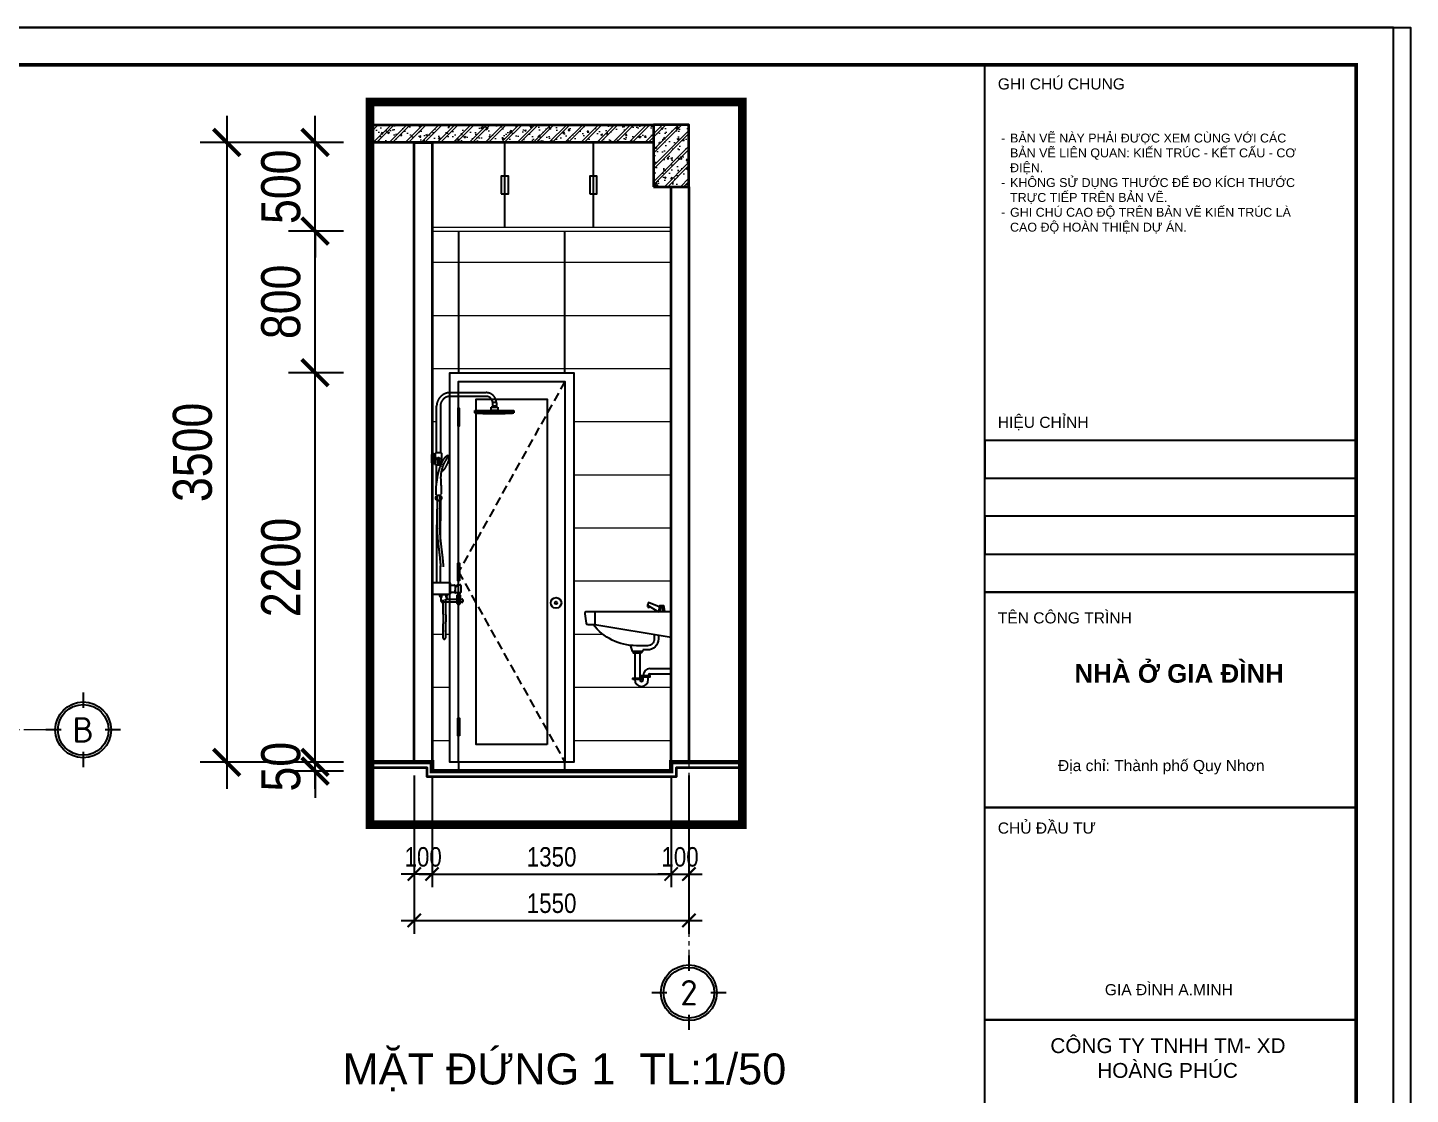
# Model space of a CAD drawing. Header units: inches. Extents: x 236662 to 497023, y -248575 to 81795.
# Drawn here: x 292345 to 300149, y -204792 to -198768 of the extents above; entities that cross this region are included whole.
import ezdxf
from ezdxf.enums import TextEntityAlignment as Align

# ---------------------------------------------------------------- set-up
doc = ezdxf.new("R2010")
doc.units = ezdxf.units.IN
doc.header["$LTSCALE"] = 10
doc.header["$MEASUREMENT"] = 0
for name, pattern in [('ACAD_ISO02W100', [15, 12, -3]), ('CENTER', [2, 1.25, -0.25, 0.25, -0.25]), ('DASHED2', [0.375, 0.25, -0.125]), ('HIDDEN', [0.375, 0.25, -0.125])]:
    doc.linetypes.add(name, pattern=pattern)
for name, color, linetype in [('01. HP_TEXT', 9, 'Continuous'), ('04. HP_CUA', 153, 'Continuous'), ('07. HP_KY HIEU', 43, 'Continuous'), ('08. HP_DIM', 118, 'Continuous'), ('10. HP_VAT DUNG 1', 144, 'Continuous'), ('hach', 7, 'Continuous'), ('TEXT', 2, 'Continuous')]:
    doc.layers.add(name, color=color, linetype=linetype)
for name, color, linetype, lineweight in [('02. HP_BE TONG', 1, 'Continuous', 35), ('03. HP_TUONG', 2, 'Continuous', 35), ('05. HP_TRUC', 251, 'CENTER', 5), ('06. HP_THAY 1', 134, 'Continuous', 15), ('06. HP_THAY 2', 147, 'Continuous', 13), ('09_HP_HATCH', 8, 'Continuous', 5)]:
    doc.layers.add(name, color=color, linetype=linetype, lineweight=lineweight)
doc.layers.add('Tpl_Bound', color=1, linetype='Continuous', plot=False)
doc.styles.add('ISOCP50', font='isocpeur.ttf')
doc.styles.add('TA1', font='arial.ttf')
doc.styles.add('TEXT (none)', font='arial.ttf')
doc.styles.add('text2', font='VHELVCN.TTF')
doc.dimstyles.new('AL-100', dxfattribs={"dimtxt": 220, "dimasz": 150, "dimexe": 150, "dimexo": 150, "dimgap": 80, "dimtad": 1, "dimdec": 0, "dimzin": 9, "dimtxsty": 'text2', "dimblk": 'ARCHTICK', "dimcen": 1, "dimdle": 150, "dimclrd": 256, "dimclre": 256, "dimclrt": 7, "dimadec": 0, "dimazin": 0, "dimtfac": 1, "dimtdec": 0, "dimtix": 1, "dimtmove": 2, "dimatfit": 3, "dimldrblk": 'ARCHTICK', "dimfxl": 1, "dimtolj": 1, "dimtzin": 0, "dimlwd": -1, "dimlwe": -1, "dimarcsym": 0})
doc.dimstyles.new('AL-100 (1-50)', dxfattribs={"dimscale": 0.5, "dimtxt": 220, "dimasz": 150, "dimexe": 150, "dimexo": 150, "dimgap": 80, "dimtad": 1, "dimdec": 0, "dimzin": 9, "dimtxsty": 'text2', "dimblk": 'ARCHTICK', "dimcen": 1, "dimdle": 150, "dimclrd": 256, "dimclre": 256, "dimclrt": 7, "dimadec": 0, "dimazin": 0, "dimtfac": 1, "dimtdec": 0, "dimtix": 1, "dimtmove": 2, "dimatfit": 3, "dimldrblk": 'ARCHTICK', "dimfxl": 1, "dimtolj": 1, "dimtzin": 0, "dimlwd": -1, "dimlwe": -1, "dimarcsym": 0})

# ---------------------------------------------------------------- blocks, each defined once
blk = doc.blocks.new('KHUNG TEN A-3')
at = {"layer": '01. HP_TEXT'}
for points in [[(365, 220.95), (365, 292), (415, 292), (415, 220.95)], [(365, 241.41), (365, 236.3), (415, 236.3), (415, 241.41)], [(365, 231.18), (365, 236.3), (415, 236.3), (415, 231.18)], [(365, 231.18), (365, 226.07), (415, 226.07), (415, 231.18)], [(365, 220.95), (365, 226.07), (415, 226.07), (415, 220.95)], [(365, 191.95), (365, 220.95), (415, 220.95), (415, 191.95)], [(365, 163.34), (365, 191.95), (415, 191.95), (415, 163.34)], [(365, 116.74), (365, 163.34), (415, 163.34), (415, 116.74)]]:
    blk.add_lwpolyline(points, close=True, dxfattribs=at)
at = {"layer": '02. HP_BE TONG', "color": 1, "const_width": 0.5}
blk.add_lwpolyline([(15, 5), (415, 5), (415, 292), (15, 292)], close=True, dxfattribs=at)
at = {"layer": '06. HP_THAY 1'}
blk.add_lwpolyline([(0, 297), (420, 297), (420, 0), (0, 0)], close=True, dxfattribs=at)
at = {"layer": 'Defpoints'}
blk.add_lwpolyline([(0, 0), (420, 0), (420, 297), (0, 297)], close=True, dxfattribs=at)
at = {"layer": '01. HP_TEXT', "color": 7, "style": 'TA1'}
for s, p in [('GHI CHÚ CHUNG', (366.75, 288.67)), ('HIỆU CHỈNH', (366.75, 243.09)), ('TÊN CÔNG TRÌNH', (366.75, 216.75)), ('CHỦ ĐẦU TƯ', (366.75, 188.44))]:
    blk.add_text(s, height=1.5, dxfattribs=at).set_placement(p)
at = {"layer": '01. HP_TEXT', "attachment_point": 1}
for s, width, gutter_width, heights, insert, char_height, style in [('\\pi-1.2,l2.4,t2.4,4.8;-^IBẢN VẼ NÀY PHẢI ĐƯỢC XEM CÙNG VỚI CÁC \\P\\pi0,t4.8;BẢN VẼ LIÊN QUAN: KIẾN TRÚC - KẾT CẤU - CƠ \\PĐIỆN.\\P\\pi-1.2,t2.4,4.8;-^IKHÔNG SỬ DỤNG THƯỚC ĐỂ ĐO KÍCH THƯỚC \\P\\pi0,t4.8;TRỰC TIẾP TRÊN BẢN VẼ.\\P\\pi-1.2,t2.4,4.8;-^IGHI CHÚ CAO ĐỘ TRÊN BẢN VẼ KIẾN TRÚC LÀ \\P\\pi0,t4.8;CAO ĐỘ HOÀN THIỆN DỰ ÁN.', 42.6333, 2.41, [32.36], (366, 282.73), 1.2, 'TEXT (none)'), ('\\pi10.25739;{\\fArial|b1|i0|c0|p34;NHÀ Ở GIA ĐÌNH}', 48.1904, 0.0339, [17.72], (366.81, 211.27), 2.5, 'TA1'), ('\\pxi4.78245;CÔNG TY TNHH TM- XD \\P\\pi5.60885;      HOÀNG PHÚC', 53.4572, 0.0255, [0], (364.26, 160.88), 2, 'TA1')]:
    blk.add_mtext_dynamic_manual_height_columns(s, width=width, gutter_width=gutter_width, heights=heights, dxfattribs=dict(at, insert=insert, char_height=char_height, style=style))
at = {"layer": '01. HP_TEXT', "color": 7, "char_height": 1.5, "attachment_point": 1, "style": 'TA1'}
for s, width, insert in [('\\A1;\\pxi-0.29899,l2,t4.70101,11.70101;Địa chỉ: Thành phố Quy Nhơn', 34.8513, (372.3, 198.36)), ('\\A1;\\pxi-1,l2,t4,11;GIA ĐÌNH A.MINH', 42.6333, (379.66, 168.17))]:
    blk.add_mtext_dynamic_manual_height_columns(s, width=width, gutter_width=2.41, heights=[62.37], dxfattribs=dict(at, insert=insert))
blk = doc.blocks.new('grid test1')
at = {"ltscale": 20}
for p, q in [((0, 440), (0, 260)), ((-260, 0), (-440, 0)), ((440, 0), (260, 0)), ((0, -260), (0, -440))]:
    blk.add_line(p, q, dxfattribs=at)
at = {"color": 251, "ltscale": 20, "true_color": 0x636466}
for radius in [330, 300]:
    blk.add_circle((0, 0), radius, dxfattribs=at)
at = {"layer": '01. HP_TEXT', "color": 2, "ltscale": 20, "true_color": 0xf1eb1f, "style": 'ISOCP50'}
blk.add_attdef('GRID', text='', height=300, dxfattribs=at).set_placement((-37, 0), align=Align.MIDDLE_CENTER)
blk = doc.blocks.new('_ArchTick')
at = {"color": 0, "linetype": 'ByBlock', "const_width": 0.15}
blk.add_lwpolyline([(-0.5, -0.5), (0.5, 0.5)], dxfattribs=at)
blk = doc.blocks.new('*D732')
at = {"layer": '08. HP_DIM', "transparency": 16777216}
for p, q in [((294527.1, -202991.5), (294527.1, -203622.5)), ((294627.1, -203187.6), (294627.1, -203622.5)), ((294527.1, -203547.5), (294452.1, -203547.5)), ((294627.1, -203547.5), (294527.1, -203547.5)), ((294627.1, -203547.5), (294702.1, -203547.5))]:
    blk.add_line(p, q, dxfattribs=at)
at = {"layer": 'Defpoints', "color": 0, "transparency": 16777216}
for p in [(294527.1, -202916.5), (294627.1, -203112.6), (294527.1, -203547.5)]:
    blk.add_point(p, dxfattribs=at)
at = {"layer": '08. HP_DIM', "transparency": 16777216, "xscale": 75, "yscale": 75, "zscale": 75}
blk.add_blockref('_ArchTick', (294527.1, -203547.5), dxfattribs=at)
at = {"layer": '08. HP_DIM', "transparency": 16777216, "xscale": 75, "yscale": 75, "zscale": 75, "rotation": 180}
blk.add_blockref('_ArchTick', (294627.1, -203547.5), dxfattribs=at)
at = {"layer": '08. HP_DIM', "color": 7, "transparency": 16777216, "insert": (294577.1, -203451.4), "char_height": 110, "attachment_point": 5, "style": 'text2'}
blk.add_mtext('\\A1;100', dxfattribs=at)
blk = doc.blocks.new('*D733')
at = {"layer": '08. HP_DIM', "transparency": 16777216}
for p, q in [((294627.1, -202991.5), (294627.1, -203622.5)), ((295977.1, -202991.5), (295977.1, -203622.5)), ((294552.1, -203547.5), (296052.1, -203547.5))]:
    blk.add_line(p, q, dxfattribs=at)
at = {"layer": 'Defpoints', "color": 0, "transparency": 16777216}
for p in [(294627.1, -202916.5), (295977.1, -202916.5), (295977.1, -203547.5)]:
    blk.add_point(p, dxfattribs=at)
at = {"layer": '08. HP_DIM', "transparency": 16777216, "xscale": 75, "yscale": 75, "zscale": 75, "rotation": 180}
blk.add_blockref('_ArchTick', (294627.1, -203547.5), dxfattribs=at)
at = {"layer": '08. HP_DIM', "transparency": 16777216, "xscale": 75, "yscale": 75, "zscale": 75}
blk.add_blockref('_ArchTick', (295977.1, -203547.5), dxfattribs=at)
at = {"layer": '08. HP_DIM', "color": 7, "transparency": 16777216, "insert": (295302.1, -203451.4), "char_height": 110, "attachment_point": 5, "style": 'text2'}
blk.add_mtext('\\A1;1350', dxfattribs=at)
blk = doc.blocks.new('*D734')
at = {"layer": '08. HP_DIM', "transparency": 16777216}
for p, q in [((295977.1, -202991.5), (295977.1, -203622.5)), ((296077.1, -203187.6), (296077.1, -203622.5)), ((295977.1, -203547.5), (295902.1, -203547.5)), ((295977.1, -203547.5), (296077.1, -203547.5)), ((296077.1, -203547.5), (296152.1, -203547.5))]:
    blk.add_line(p, q, dxfattribs=at)
at = {"layer": 'Defpoints', "color": 0, "transparency": 16777216}
for p in [(295977.1, -202916.5), (296077.1, -203112.6), (296077.1, -203547.5)]:
    blk.add_point(p, dxfattribs=at)
at = {"layer": '08. HP_DIM', "transparency": 16777216, "xscale": 75, "yscale": 75, "zscale": 75}
blk.add_blockref('_ArchTick', (295977.1, -203547.5), dxfattribs=at)
at = {"layer": '08. HP_DIM', "transparency": 16777216, "xscale": 75, "yscale": 75, "zscale": 75, "rotation": 180}
blk.add_blockref('_ArchTick', (296077.1, -203547.5), dxfattribs=at)
at = {"layer": '08. HP_DIM', "color": 7, "transparency": 16777216, "insert": (296027.1, -203451.4), "char_height": 110, "attachment_point": 5, "style": 'text2'}
blk.add_mtext('\\A1;100', dxfattribs=at)
blk = doc.blocks.new('*D735')
at = {"layer": '08. HP_DIM', "transparency": 16777216}
for p, q in [((294527.1, -202991.5), (294527.1, -203884.4)), ((296077.1, -202991.5), (296077.1, -203884.4)), ((294452.1, -203809.4), (296152.1, -203809.4))]:
    blk.add_line(p, q, dxfattribs=at)
at = {"layer": 'Defpoints', "color": 0, "transparency": 16777216}
for p in [(294527.1, -202916.5), (296077.1, -202916.5), (296077.1, -203809.4)]:
    blk.add_point(p, dxfattribs=at)
at = {"layer": '08. HP_DIM', "transparency": 16777216, "xscale": 75, "yscale": 75, "zscale": 75, "rotation": 180}
blk.add_blockref('_ArchTick', (294527.1, -203809.4), dxfattribs=at)
at = {"layer": '08. HP_DIM', "transparency": 16777216, "xscale": 75, "yscale": 75, "zscale": 75}
blk.add_blockref('_ArchTick', (296077.1, -203809.4), dxfattribs=at)
at = {"layer": '08. HP_DIM', "color": 7, "transparency": 16777216, "insert": (295302.1, -203713.2), "char_height": 110, "attachment_point": 5, "style": 'text2'}
blk.add_mtext('\\A1;1550', dxfattribs=at)
blk = doc.blocks.new('*U310')
at = {"ltscale": 20}
h = blk.add_hatch(dxfattribs=at)
h.set_pattern_fill('_USER', color=8, scale=34, angle=32.99202, style=0, pattern_type=0)
h.set_pattern_definition([(180, (55, 2000), (2e-12, -34), [])])
h.paths.add_polyline_path([(55, 2000), (45, 2000), (45, 1900), (55, 1900)])
h = blk.add_hatch(dxfattribs=at)
h.set_pattern_fill('_USER', color=8, scale=34, angle=32.99202, style=0, pattern_type=0)
h.set_pattern_definition([(180, (55, 1025), (4e-12, 34), [])])
h.paths.add_polyline_path([(55, 1025), (45, 1025), (45, 1125), (55, 1125)])
h = blk.add_hatch(dxfattribs=at)
h.set_pattern_fill('_USER', color=8, scale=34, angle=32.99202, style=0, pattern_type=0)
h.set_pattern_definition([(180, (55, 150), (4e-12, 34), [])])
h.paths.add_polyline_path([(55, 150), (45, 150), (45, 250), (55, 250)])
for points in [[(50, 0), (0, 0), (0, 2200), (700, 2200), (700, 0), (650, 0)], [(50, 2000), (50, 2150), (650, 2150), (650, 0), (50, 0), (50, 150)], [(50, 1125), (50, 1900)], [(50, 250), (50, 1025)]]:
    blk.add_lwpolyline(points)
at = {"color": 8, "linetype": 'HIDDEN', "ltscale": 20}
blk.add_lwpolyline([(650, 2150), (50, 1075), (650, 0)], dxfattribs=at)
for points in [[(550, 100), (150, 100), (150, 2050), (550, 2050)], [(55, 2000), (45, 2000), (45, 1900), (55, 1900)], [(55, 1025), (45, 1025), (45, 1125), (55, 1125)], [(55, 150), (45, 150), (45, 250), (55, 250)]]:
    blk.add_lwpolyline(points, close=True)
for radius in [30, 7]:
    blk.add_circle((600, 900), radius)
blk = doc.blocks.new('LAVABO1S')
at = {"linetype": 'Continuous'}
for p, q in [((-0.613, 8.355), (-0.642, 8.007)), ((-0.513, 8.355), (-0.484, 8.01)), ((-4.5, 8.003), (-4.5, 7.253)), ((-2.15, 5.676), (-2.15, 4.003)), ((-1.85, 5.676), (-1.85, 4.003)), ((-1.65, 4.003), (-1.65, 4.253)), ((-1.35, 4.003), (-1.35, 4.253)), ((-1.25, 4.653), (0, 4.653)), ((-1.25, 4.353), (0, 4.353))]:
    blk.add_line(p, q, dxfattribs=at)
for points in [[(-0.711, 8.299), (-1.34, 8.551), (-1.398, 8.391), (-0.755, 8.001)], [(-0.381, 8.012), (-0.438, 8.355), (-0.688, 8.355), (-0.746, 8.005)], [(-2.423, 6.027), (-2.304, 5.676), (-1.679, 5.676), (-1.66, 5.759)], [(-2.234, 5.675), (-2.234, 5.586), (-1.888, 5.586)], [(-1.753, 5.675), (-1.753, 5.586), (-2.099, 5.586)]]:
    blk.add_lwpolyline(points, dxfattribs=at)
for points in [[(0, 8.003), (-4.986, 8.003, 0.453592), (-5.085, 7.889), (-5.012, 7.339, 0.375902), (-4.912, 7.253), (-4.5, 7.253), (0, 6.503)], [(-1, 6.669), (-1, 6.403, -0.414214), (-1.4, 6.003), (-2.052, 6.003, -0.231669), (-4.6, 7.253, 1.552799)], [(-0.75, 6.628), (-0.75, 6.403, -0.414214), (-1.4, 5.753), (-1.661, 5.753, -0.02028)]]:
    blk.add_lwpolyline(points, format="xyb", dxfattribs=at)
for points in [[(-2.25, 4.003), (-2.25, 4.099), (-1.756, 4.099), (-1.756, 4.003)], [(-1.745, 4.158), (-1.745, 4.254), (-1.252, 4.254), (-1.252, 4.158)]]:
    blk.add_lwpolyline(points, close=True, dxfattribs=at)
for centre, radius, start, end in [((-1.305, 8.35), 0.101, 156.51961, 319.26806), ((-1.25, 4.253), 0.4, 90, 180), ((-1.25, 4.253), 0.1, 90, 180), ((-1.75, 4.003), 0.4, 180, 0), ((-1.75, 4.003), 0.1, 180, 0)]:
    blk.add_arc(centre, radius, start, end, dxfattribs=at)
blk = doc.blocks.new('ÁDASDASDAA')
at = {"layer": '10. HP_VAT DUNG 1', "linetype": 'DASHED2', "ltscale": 150}
for p, q in [((46.9, 1023), (46.9, 760.4)), ((363.3, 1044.3), (342.4, 1044.3)), ((338.9, 982), (362.2, 982)), ((-1.9, 703.1), (-1.9, 750.7)), ((1.8, 754.5), (7.8, 754.5)), ((11.5, 750.7), (11.5, 703.1)), ((11.5, 739.2), (14.3, 739.2)), ((14.3, 713.7), (11.5, 713.7)), ((16.2, 737.3), (16.2, 715.5)), ((16.2, 735.1), (20.8, 735.1)), ((16.2, 720.1), (20.8, 720.1)), ((20.5, 735.1), (20.5, 759)), ((20.5, 690.9), (20.5, 720.1)), ((24.2, 762.8), (49.2, 762.8)), ((24.6, 731.3), (24.6, 723.8)), ((32, 700), (32, 717.3)), ((35.7, 721), (37.9, 721)), ((41.7, 717.3), (41.7, 700)), ((53, 759), (53, 694.6)), ((7.8, 699.4), (1.8, 699.4)), ((49.2, 690.9), (20.5, 690.9)), ((37.9, 696.2), (35.7, 696.2)), ((46.9, 690.9), (46.9, 681.1)), ((31.1, 497.6), (31.1, 512.5)), ((45.2, 497.6), (45.2, 512.5)), ((48.4, 255.9), (48.9, 493.5)), ((27, 28.3), (27.7, 352.7)), ((47.9, 28.2), (48.1, 121.2)), ((0, -32.1), (0, 20.8)), ((0, -20.8), (0, 0)), ((7.5, 28.3), (97.5, 28.3)), ((105, -32.1), (105, 20.8)), ((105, 12.9), (127.3, 12.9)), ((131, 9.1), (131, -24.8)), ((144.2, 15.3), (159, 15.2)), ((162.8, 11.5), (162.8, -27.2)), ((97.5, -39.6), (7.5, -39.6)), ((43.4, -39.6), (84, -39.6)), ((43.4, -49.4), (43.4, -39.6)), ((60, -53.1), (47.1, -53.1)), ((52.5, -39.6), (84, -39.6)), ((52.5, -79.5), (52.5, -53.1)), ((80.3, -53.1), (75, -53.1)), ((75.5, -66.6), (142.1, -66.6)), ((75.5, -83.3), (75.5, -66.6)), ((84, -39.6), (84, -49.4)), ((84, -56.9), (84, -66.6)), ((127.3, -28.5), (105, -28.5)), ((131.1, -27.2), (131.1, -14.6)), ((159, -30.9), (134.9, -30.9)), ((142.1, -90.4), (142.1, -44.1)), ((145.8, -40.3), (155.8, -40.3)), ((159.6, -44.1), (159.6, -90.4)), ((159.6, -66.6), (170.7, -66.6)), ((174.5, -70.4), (174.5, -79.5)), ((84, -83.3), (56.2, -83.3)), ((142.1, -83.3), (75.5, -83.3)), ((155.8, -94.1), (145.8, -94.1)), ((170.7, -83.3), (159.6, -83.3)), ((61.7, -247.8), (61.7, -284.1)), ((69.2, -291.6), (69.2, -291.6)), ((76.7, -243.8), (76.7, -284.1))]:
    blk.add_line(p, q, dxfattribs=at)
blk.add_lwpolyline([(103, 1100.1), (305, 1100.1, -0.414214), (363.4, 1041.7), (363.4, 1027.8, -0.414214), (359.6, 1024.1), (346.1, 1024.1, -0.414214), (342.4, 1027.8), (342.4, 1041.7, 0.414214), (305, 1079.1), (103, 1079.1)], format="xyb", dxfattribs=at)
for points in [[(26, 761.8), (26, 1023.9)], [(26, 588.8), (26, 691.8)]]:
    blk.add_lwpolyline(points, dxfattribs=at)
for points in [[(333.9, 1017.7), (370.8, 1017.7), (370.8, 999.4), (333.9, 999.4)], [(240.9, 999.4), (461.5, 999.4), (461.5, 985.1), (240.9, 985.1)], [(146.9, -30.9), (155.9, -30.9), (155.9, -40.3), (146.9, -40.3)]]:
    blk.add_lwpolyline(points, close=True, dxfattribs=at)
for centre, radius in [((36.8, 727.6), 6.6), ((37.3, 505.1), 16.4)]:
    blk.add_circle(centre, radius, dxfattribs=at)
for centre, radius, start, end in [((103, 1023), 77.1, 90, 180), ((103, 1023), 56.1, 90, 180), ((351.2, 3003.8), 2021.7, 266.87298, 273.12702), ((1.8, 750.7), 3.74, 90, 180), ((1.8, 703.1), 3.74, 180, 270), ((7.8, 750.7), 3.74, 0, 90), ((7.8, 703.1), 3.74, 270, 0), ((14.3, 737.3), 1.87, 0, 90), ((14.3, 715.5), 1.87, 270, 0), ((24.2, 759), 3.74, 90, 180), ((20.8, 731.3), 3.74, 0, 90), ((20.8, 723.8), 3.74, 270, 0), ((35.7, 717.3), 3.74, 90, 180), ((37.9, 717.3), 3.74, 0, 90), ((49.2, 759), 3.74, 0, 90), ((35.7, 700), 3.74, 180, 270), ((37.9, 700), 3.74, 270, 0), ((49.2, 694.6), 3.74, 270, 0), ((7.5, 20.8), 7.48, 90, 180), ((97.5, 20.8), 7.48, 0, 90), ((127.3, 9.1), 3.74, 0, 90), ((159, 11.5), 3.74, 0, 89.96096), ((7.5, -32.1), 7.48, 180, 270), ((47.1, -49.4), 3.74, 180, 270), ((80.3, -49.4), 3.74, 270, 0), ((80.3, -56.9), 3.74, 0, 90), ((97.5, -32.1), 7.48, 270, 0), ((127.3, -24.8), 3.74, 270, 0), ((134.9, -27.2), 3.74, 180, 270), ((145.8, -44.1), 3.74, 90, 180), ((155.8, -44.1), 3.74, 0, 90), ((159, -27.2), 3.74, 270, 0), ((170.7, -70.4), 3.74, 0, 90), ((56.2, -79.5), 3.74, 180, 270), ((145.8, -90.4), 3.74, 180, 270), ((155.8, -90.4), 3.74, 270, 0), ((170.7, -79.5), 3.74, 270, 0), ((69.2, -284.1), 7.48, 180, 270), ((69.2, -284.1), 7.48, 270, 0)]:
    blk.add_arc(centre, radius, start, end, dxfattribs=at)
for points, knots in [([(344.1, 1024.1), (343.5, 1022.7), (341.8, 1018.5), (337, 1018), (333.9, 1017.7)], [0, 0, 0, 0, 4.412344, 12.88897, 12.88897, 12.88897, 12.88897]), ([(360.6, 1024.1), (361.2, 1022.7), (362.9, 1018.5), (367.7, 1018), (370.8, 1017.7)], [0, 0, 0, 0, 4.412344, 12.88897, 12.88897, 12.88897, 12.88897]), ([(23.2, 523), (22.8, 530.4), (22, 547.3), (24, 577.5), (28.8, 607.6), (33, 636), (41.5, 666.6), (53.1, 699.5), (68.3, 730.9), (82.1, 742.2), (87.2, 746.3)], [0, 0, 0, 0, 22.364841, 50.62886, 90.689566, 113.7327, 136.66556, 185.691238, 219.104465, 238.695602, 238.695602, 238.695602, 238.695602]), ([(90.8, 739.6), (87.1, 734.2), (76.4, 718.5), (62.2, 691.3), (53.6, 664.3), (45.3, 617.9), (53.2, 573.2), (51, 533.2), (50.5, 524.4)], [0, 0, 0, 0, 19.821192, 56.980666, 91.588605, 104.347309, 197.910757, 224.472979, 224.472979, 224.472979, 224.472979]), ([(87.2, 746.3), (89.2, 745.9), (95.2, 744.4), (94.8, 730.3), (93.1, 713.9), (82.8, 693.1), (73.3, 673.4), (62.2, 659), (54.5, 653.6), (51.3, 651.3)], [0, 0, 0, 0, 5.679087, 17.00309, 34.212097, 58.674032, 84.163668, 100.472701, 112.254783, 112.254783, 112.254783, 112.254783]), ([(29.2, 490.8), (28.2, 450.1), (26.3, 375.6), (29.6, 281.5), (38.9, 211.5), (46.4, 148.3), (51, 81.7), (58.4, -3.8), (62.5, -112.4), (62, -198.3), (61.7, -247.8)], [0, 0, 0, 0, 122.223915, 223.577142, 281.946964, 334.080615, 414.34135, 482.079347, 591.673085, 740.018926, 740.018926, 740.018926, 740.018926]), ([(31.1, 512.5), (30.9, 513.7), (30.4, 516.1), (28.3, 517.4), (27.3, 518.1)], [0, 0, 0, 0, 3.348746, 7.030401, 7.030401, 7.030401, 7.030401]), ([(31.1, 497.6), (30.9, 496.5), (30.4, 494.1), (28.3, 492.8), (27.3, 492.1)], [0, 0, 0, 0, 3.348746, 7.030401, 7.030401, 7.030401, 7.030401]), ([(44.1, 490.4), (43.6, 469.5), (43.1, 448.7), (42.6, 415.2), (42.4, 402.6), (42.4, 381.8), (42.4, 373.5), (42.6, 357), (42.7, 348.8), (43.3, 324.1), (44.1, 307.7), (45.7, 284.6), (46.2, 277.8), (47.1, 268.8), (47.3, 266.5), (47.8, 261.9), (48, 259.5), (48.8, 252.6), (49.3, 247.9), (51, 233.9), (52.2, 224.6), (53.8, 211.9), (54.2, 208.6), (55, 202.1), (55.4, 198.8), (56.6, 189), (57.3, 182.5), (58.6, 170.7), (59.2, 165.5), (60, 157.5), (60.3, 154.7), (60.8, 149.1), (61, 146.2), (61.8, 137.8), (62.3, 132.2), (63.6, 115.4), (64.5, 104.2), (65.6, 89.3), (65.9, 85.6), (66.4, 79.1), (66.6, 76.4), (67, 70.9), (67.3, 68.1), (67.9, 59.8), (68.4, 54.3), (69.7, 37.6), (70.6, 26.5), (71.6, 11.6), (71.9, 7.8), (72.4, 0.3), (72.6, -3.5), (73.3, -14.9), (73.7, -22.4), (74.7, -45.1), (75.3, -60.2), (76.4, -98.3), (76.7, -121.4), (77.1, -167.4), (77, -190.4), (76.8, -236.5), (76.5, -259.6), (76.7, -243.8)], [0, 0, 0, 0, 167.623842, 167.623842, 269.288906, 269.288906, 335.942574, 335.942574, 402.596242, 402.596242, 535.903578, 535.903578, 591.115144, 591.115144, 610.088371, 610.088371, 629.061598, 629.061598, 667.008052, 667.008052, 742.900961, 742.900961, 769.149431, 769.149431, 795.397901, 795.397901, 847.894842, 847.894842, 889.429331, 889.429331, 911.858109, 911.858109, 934.286887, 934.286887, 979.144444, 979.144444, 1068.859557, 1068.859557, 1098.828686, 1098.828686, 1121.082469, 1121.082469, 1143.336253, 1143.336253, 1187.84382, 1187.84382, 1276.858955, 1276.858955, 1306.966026, 1306.966026, 1337.073098, 1337.073098, 1397.287241, 1397.287241, 1517.715527, 1517.715527, 1701.519191, 1701.519191, 1885.322854, 1885.322854, 2070.350351, 2070.350351, 2070.350351, 2070.350351]), ([(45.2, 512.5), (45.4, 513.7), (45.9, 516.1), (47.9, 517.4), (49, 518.1)], [0, 0, 0, 0, 3.348746, 7.030401, 7.030401, 7.030401, 7.030401]), ([(45.2, 497.6), (45.3, 496.4), (45.6, 494.1), (47.9, 493.7), (48.9, 493.5)], [0, 0, 0, 0, 3.348746, 6.223772, 6.223772, 6.223772, 6.223772]), ([(133.2, 2.7), (135.2, 2.8), (138.9, 3), (138.5, 9.3), (141.2, 12.9), (143.5, 14.7), (144.2, 15.3)], [0, 0, 0, 0, 5.042369, 9.315869, 15.551203, 18.197125, 18.197125, 18.197125, 18.197125])]:
    blk.add_open_spline(points, degree=3, knots=knots, dxfattribs=at)
blk = doc.blocks.new('*D1237')
at = {"layer": '08. HP_DIM', "transparency": 16777216}
for p, q in [((293966.9, -202916.5), (293966.9, -202766.5)), ((294127.1, -202916.5), (293816.9, -202916.5)), ((293966.9, -202966.5), (293966.9, -202916.5)), ((294127.1, -202966.5), (293816.9, -202966.5)), ((293966.9, -202966.5), (293966.9, -203116.5))]:
    blk.add_line(p, q, dxfattribs=at)
at = {"layer": 'Defpoints', "color": 0, "transparency": 16777216}
for p in [(293966.9, -202916.5), (294277.1, -202916.5), (294277.1, -202966.5)]:
    blk.add_point(p, dxfattribs=at)
at = {"layer": '08. HP_DIM', "transparency": 16777216, "xscale": 150, "yscale": 150, "zscale": 150}
for p, rotation in [((293966.9, -202916.5), 270), ((293966.9, -202966.5), 90)]:
    blk.add_blockref('_ArchTick', p, dxfattribs=dict(at, rotation=rotation))
at = {"layer": '08. HP_DIM', "color": 7, "transparency": 16777216, "insert": (293774.5, -202941.5), "char_height": 220, "attachment_point": 5, "rotation": 90, "style": 'text2'}
blk.add_mtext('\\A1;50', dxfattribs=at)
blk = doc.blocks.new('*D1238')
at = {"layer": '08. HP_DIM', "transparency": 16777216}
for p, q in [((293966.9, -203066.5), (293966.9, -200566.5)), ((294127.1, -200716.5), (293816.9, -200716.5)), ((294127.1, -202916.5), (293816.9, -202916.5))]:
    blk.add_line(p, q, dxfattribs=at)
at = {"layer": 'Defpoints', "color": 0, "transparency": 16777216}
for p in [(293966.9, -200716.5), (294277.1, -200716.5), (294277.1, -202916.5)]:
    blk.add_point(p, dxfattribs=at)
at = {"layer": '08. HP_DIM', "transparency": 16777216, "xscale": 150, "yscale": 150, "zscale": 150}
for p, rotation in [((293966.9, -200716.5), 90), ((293966.9, -202916.5), 270)]:
    blk.add_blockref('_ArchTick', p, dxfattribs=dict(at, rotation=rotation))
at = {"layer": '08. HP_DIM', "color": 7, "transparency": 16777216, "insert": (293774.5, -201816.5), "char_height": 220, "attachment_point": 5, "rotation": 90, "style": 'text2'}
blk.add_mtext('\\A1;2200', dxfattribs=at)
blk = doc.blocks.new('*D1239')
at = {"layer": '08. HP_DIM', "transparency": 16777216}
for p, q in [((293966.9, -200866.5), (293966.9, -199766.8)), ((294127.1, -199916.8), (293816.9, -199916.8)), ((294127.1, -200716.5), (293816.9, -200716.5))]:
    blk.add_line(p, q, dxfattribs=at)
at = {"layer": 'Defpoints', "color": 0, "transparency": 16777216}
for p in [(293966.9, -199916.8), (294277.1, -199916.8), (294277.1, -200716.5)]:
    blk.add_point(p, dxfattribs=at)
at = {"layer": '08. HP_DIM', "transparency": 16777216, "xscale": 150, "yscale": 150, "zscale": 150}
for p, rotation in [((293966.9, -199916.8), 90), ((293966.9, -200716.5), 270)]:
    blk.add_blockref('_ArchTick', p, dxfattribs=dict(at, rotation=rotation))
at = {"layer": '08. HP_DIM', "color": 7, "transparency": 16777216, "insert": (293774.5, -200316.6), "char_height": 220, "attachment_point": 5, "rotation": 90, "style": 'text2'}
blk.add_mtext('\\A1;800', dxfattribs=at)
blk = doc.blocks.new('*D1240')
at = {"layer": '08. HP_DIM', "transparency": 16777216}
for p, q in [((293966.9, -199416.5), (293966.9, -199266.5)), ((294127.1, -199416.5), (293816.9, -199416.5)), ((293966.9, -199916.8), (293966.9, -199416.5)), ((294127.1, -199916.8), (293816.9, -199916.8)), ((293966.9, -199916.8), (293966.9, -200066.8))]:
    blk.add_line(p, q, dxfattribs=at)
at = {"layer": 'Defpoints', "color": 0, "transparency": 16777216}
for p in [(293966.9, -199416.5), (294277.1, -199416.5), (294277.1, -199916.8)]:
    blk.add_point(p, dxfattribs=at)
at = {"layer": '08. HP_DIM', "transparency": 16777216, "xscale": 150, "yscale": 150, "zscale": 150}
for p, rotation in [((293966.9, -199416.5), 270), ((293966.9, -199916.8), 90)]:
    blk.add_blockref('_ArchTick', p, dxfattribs=dict(at, rotation=rotation))
at = {"layer": '08. HP_DIM', "color": 7, "transparency": 16777216, "insert": (293774.5, -199666.6), "char_height": 220, "attachment_point": 5, "rotation": 90, "style": 'text2'}
blk.add_mtext('\\A1;500', dxfattribs=at)
blk = doc.blocks.new('*D1241')
at = {"layer": '08. HP_DIM', "transparency": 16777216}
for p, q in [((293468.1, -199266.5), (293468.1, -203066.5)), ((294127.1, -199416.5), (293318.1, -199416.5)), ((294127.1, -202916.5), (293318.1, -202916.5))]:
    blk.add_line(p, q, dxfattribs=at)
at = {"layer": 'Defpoints', "color": 0, "transparency": 16777216}
for p in [(294277.1, -199416.5), (293468.1, -202916.5), (294277.1, -202916.5)]:
    blk.add_point(p, dxfattribs=at)
at = {"layer": '08. HP_DIM', "transparency": 16777216, "xscale": 150, "yscale": 150, "zscale": 150}
for p, rotation in [((293468.1, -199416.5), 90), ((293468.1, -202916.5), 270)]:
    blk.add_blockref('_ArchTick', p, dxfattribs=dict(at, rotation=rotation))
at = {"layer": '08. HP_DIM', "color": 7, "transparency": 16777216, "insert": (293275.8, -201166.5), "char_height": 220, "attachment_point": 5, "rotation": 90, "style": 'text2'}
blk.add_mtext('\\A1;3500', dxfattribs=at)

msp = doc.modelspace()

# ---------------------------------------------------------------- hatches: boundary and pattern name
at = {"layer": '09_HP_HATCH'}
h = msp.add_hatch(dxfattribs=at)
h.set_pattern_fill('CHAU-01', color=256, scale=15, pattern_type=2)
h.set_pattern_definition([(50, (-13337.42, -9045.52), (107.589027, -9.41282), [11.25, -123.75]), (355, (-13337.42, -9045.52), (-20.8127, 112.82882), [9, -99]), (100.4514, (-13328.46, -9046.3), (86.776407, 103.41593), [9.56103, -105.171317]), (46.1842, (-13337.42, -9015.52), (160.086157, -24.82785), [16.875, -185.625]), (96.6356, (-13324.08, -9017.59), (140.199406, 146.11768), [14.34154, -157.75695]), (351.1842, (-13337.42, -9015.52), (140.19929, 146.11779), [13.5, -148.5]), (21, (-13322.42, -9023.02), (89.536058, -60.392834), [11.25, -123.75]), (326, (-13322.42, -9023.02), (36.4973, 108.772507), [9, -99]), (71.4514, (-13314.96, -9028.05), (126.033394, 48.379575), [9.56103, -105.171317]), (37.5, (-13337.424, -9045.518), (1.8239783, 49.934078), [0, -97.8, 0, -100.5, 0, -99.375]), (7.5, (-13337.424, -9045.52), (39.460431, 59.161757), [0, -57.3, 0, -95.55, 0, -37.875]), (327.5, (-13370.874, -9045.518), (80.0733654, -3.3832308), [0, -37.5, 0, -117, 0, -155.25]), (317.5, (-13385.874, -9045.52), (87.477925, 15.015747), [0, -48.75, 0, -77.7, 0, -110.25]), (45, (-13337.424, -9045.52), (-45.078057, 45.078057), []), (45, (-13337.424, -9027.14), (-45.078057, 45.078057), [])])
h.paths.add_polyline_path([(294277.1, -199316.5), (295877.1, -199316.5), (295877.1, -199416.5), (294277.1, -199416.5)])
h.paths.add_polyline_path([(295877.1, -199666.5), (296077.1, -199666.5), (296077.1, -199316.5), (295877.1, -199316.5)])
h = msp.add_hatch(dxfattribs=at)
h.set_pattern_fill('_USER', color=8, scale=300, pattern_type=0)
h.set_pattern_definition([(0, (289105.23, -187192.9), (0, 300), [])])
edge = h.paths.add_edge_path()
edge.add_line((295977.1, -199916.8), (294627.1, -199916.8))
edge.add_line((294627.1, -199916.8), (294627.1, -201174.8))
edge.add_line((294627.1, -201174.8), (294634.9, -201174.8))
edge.add_arc((294634.9, -201178.5), 3.74, 0, 90, ccw=False)
edge.add_line((294638.7, -201178.5), (294638.7, -201190))
edge.add_line((294638.7, -201190), (294647.6, -201190))
edge.add_line((294647.6, -201190), (294647.6, -201170.2))
edge.add_arc((294651.4, -201170.2), 3.74, 90, 180, ccw=False)
edge.add_line((294651.4, -201166.5), (294653.1, -201166.5))
edge.add_line((294653.1, -201166.5), (294653.1, -200909.1))
edge.add_arc((294730.2, -200906.2), 77.1, 92.24893, 182.16801, ccw=False)
edge.add_line((294727.1, -200829.2), (294727.1, -200716.5))
edge.add_line((294727.1, -200716.5), (295427.1, -200716.5))
edge.add_line((295427.1, -200716.5), (295427.1, -202916.5))
edge.add_line((295427.1, -202916.5), (295377.1, -202916.5))
edge.add_line((295377.1, -202916.5), (294777.1, -202916.5))
edge.add_line((294777.1, -202916.5), (294727.1, -202916.5))
edge.add_line((294727.1, -202916.5), (294727.1, -202012.5))
edge.add_line((294727.1, -202012.5), (294703.1, -202012.5))
edge.add_spline(control_points=[(294703.1, -202012.5), (294703.6, -202032.9), (294703.9, -202053.2), (294704.2, -202096.3), (294704.2, -202118.9), (294704, -202141.5)], knot_values=[1538.906653, 1538.906653, 1538.906653, 1538.906653, 1701.519191, 1701.519191, 1882.565771, 1882.565771, 1882.565771, 1882.565771], degree=3, periodic=0)
edge.add_spline(control_points=[(294704, -202141.5), (294704, -202141.9), (294704, -202142.2), (294703.9, -202165.7), (294703.7, -202188.8), (294703.8, -202173)], knot_values=[1882.565771, 1882.565771, 1882.565771, 1882.565771, 1885.322854, 1885.322854, 2070.350351, 2070.350351, 2070.350351, 2070.350351], degree=3, periodic=0)
edge.add_line((294703.8, -202173.5), (294703.8, -202213.3))
edge.add_arc((294696.3, -202213.3), 7.48, -90, 0, ccw=False)
edge.add_line((294696.3, -202220.8), (294696.3, -202220.8))
edge.add_arc((294696.3, -202213.3), 7.48, 180, 270, ccw=False)
edge.add_line((294688.8, -202213.3), (294688.8, -202177))
edge.add_spline(control_points=[(294688.8, -202177), (294688.9, -202160.2), (294689, -202143.4), (294689.1, -202126.6)], knot_values=[689.59415, 689.59415, 689.59415, 689.59415, 740.018926, 740.018926, 740.018926, 740.018926], degree=3, periodic=0)
edge.add_spline(control_points=[(294689.1, -202126.6), (294689.2, -202093.9), (294689.1, -202055.9), (294688.2, -202017.9), (294688.1, -202012.5)], knot_values=[575.4944, 575.4944, 575.4944, 575.4944, 673.415465, 689.59415, 689.59415, 689.59415, 689.59415], degree=3, periodic=0)
edge.add_line((294688.1, -202012.5), (294683.4, -202012.5))
edge.add_arc((294683.4, -202008.7), 3.74, 180, 270, ccw=False)
edge.add_line((294679.6, -202008.7), (294679.6, -201982.3))
edge.add_line((294679.6, -201982.3), (294674.3, -201982.3))
edge.add_arc((294674.3, -201978.6), 3.74, 180, 270, ccw=False)
edge.add_line((294670.5, -201978.6), (294670.5, -201968.8))
edge.add_line((294670.5, -201968.8), (294634.6, -201968.8))
edge.add_arc((294634.6, -201961.3), 7.48, 180, 270, ccw=False)
edge.add_line((294627.1, -201961.3), (294627.1, -202916.5))
edge.add_line((294627.1, -202916.5), (294627.1, -202946.5))
edge.add_line((294627.1, -202946.5), (295977.1, -202946.5))
edge.add_line((295977.1, -202946.5), (295977.1, -202916.5))
edge.add_line((295977.1, -202916.5), (295977.1, -202416.5))
edge.add_line((295977.1, -202416.5), (295857.3, -202416.5))
edge.add_arc((295857.3, -202426.1), 9.59, 90, 178.96189)
edge.add_line((295847.7, -202425.9), (295857.1, -202425.9))
edge.add_line((295857.1, -202425.9), (295857.1, -202435.1))
edge.add_line((295857.1, -202435.1), (295847.7, -202435.1))
edge.add_line((295847.7, -202435.1), (295847.7, -202450))
edge.add_arc((295809.3, -202450), 38.4, -180, 0, ccw=False)
edge.add_line((295771, -202450), (295761.4, -202450))
edge.add_line((295761.4, -202450), (295761.4, -202440.8))
edge.add_line((295761.4, -202440.8), (295771, -202440.8))
edge.add_line((295771, -202440.8), (295771, -202298.2))
edge.add_line((295771, -202298.2), (295762.9, -202298.2))
edge.add_line((295762.9, -202298.2), (295762.9, -202289.6))
edge.add_line((295762.9, -202289.6), (295756.2, -202289.6))
edge.add_line((295756.2, -202289.6), (295744.9, -202256.2))
edge.add_arc((295780.6, -201948.9), 309.4, 217.77948, 263.37549, ccw=False)
edge.add_line((295536.1, -202138.4), (295506.1, -202138.4))
edge.add_arc((295506.1, -202128.8), 9.59, 187.59464, 270, ccw=False)
edge.add_line((295496.6, -202130.1), (295489.6, -202077.4))
edge.add_arc((295499.1, -202076.1), 9.59, 90, 187.59464, ccw=False)
edge.add_line((295499.1, -202066.5), (295904.4, -202066.5))
edge.add_line((295904.4, -202066.5), (295859.5, -202039.3))
edge.add_arc((295852, -202033.2), 9.71, 163.40465, 320.97156, ccw=False)
edge.add_line((295842.7, -202030.4), (295848.7, -202013.9))
edge.add_line((295848.7, -202013.9), (295910.2, -202038.5))
edge.add_line((295910.2, -202038.5), (295911.2, -202032.7))
edge.add_line((295911.2, -202032.7), (295935.2, -202032.7))
edge.add_line((295935.2, -202032.7), (295940.8, -202066.5))
edge.add_line((295940.8, -202066.5), (295977.1, -202066.5))
edge.add_line((295977.1, -202066.5), (295977.1, -199916.8))
h.paths.add_polyline_path([(295977.1, -202210.3), (295905.2, -202198.3), (295905.2, -202219.9, -0.414214), (295842.9, -202282.2), (295817.9, -202282.2), (295816.1, -202289.6), (295809.1, -202289.6), (295809.1, -202298.2), (295799.8, -202298.2), (295799.8, -202440.8), (295808.7, -202440.8), (295808.7, -202450), (295799.8, -202450, 1), (295818.9, -202450), (295818.9, -202435.1), (295809.8, -202435.1), (295809.8, -202425.9), (295818.9, -202425.9, -0.412888), (295857.3, -202387.7), (295977.1, -202387.7)], flags=17)
at = {"layer": 'hach'}
h = msp.add_hatch(dxfattribs=at)
h.set_pattern_fill('_USER', color=8, scale=600, angle=90, pattern_type=0)
h.set_pattern_definition([(90, (295977.13, -202916.5), (-600, 4e-14), [])])
edge = h.paths.add_edge_path()
edge.add_spline(control_points=[(294703.1, -202012.5), (294703.6, -202032.9), (294703.9, -202053.2), (294704.2, -202096.3), (294704.2, -202118.9), (294704, -202141.5)], knot_values=[1538.906653, 1538.906653, 1538.906653, 1538.906653, 1701.519191, 1701.519191, 1882.565771, 1882.565771, 1882.565771, 1882.565771], degree=3, periodic=0)
edge.add_spline(control_points=[(294704, -202141.5), (294704, -202141.9), (294704, -202142.2), (294703.9, -202165.7), (294703.7, -202188.8), (294703.8, -202173)], knot_values=[1882.565771, 1882.565771, 1882.565771, 1882.565771, 1885.322854, 1885.322854, 2070.350351, 2070.350351, 2070.350351, 2070.350351], degree=3, periodic=0)
edge.add_line((294703.8, -202173.5), (294703.8, -202213.3))
edge.add_arc((294696.3, -202213.3), 7.48, -90, 0, ccw=False)
edge.add_line((294696.3, -202220.8), (294696.3, -202220.8))
edge.add_arc((294696.3, -202213.3), 7.48, 180, 270, ccw=False)
edge.add_line((294688.8, -202213.3), (294688.8, -202177))
edge.add_spline(control_points=[(294688.8, -202177), (294688.9, -202160.2), (294689, -202143.4), (294689.1, -202126.6)], knot_values=[689.59415, 689.59415, 689.59415, 689.59415, 740.018926, 740.018926, 740.018926, 740.018926], degree=3, periodic=0)
edge.add_spline(control_points=[(294689.1, -202126.6), (294689.2, -202093.9), (294689.1, -202055.9), (294688.2, -202017.9), (294688.1, -202012.5)], knot_values=[575.4944, 575.4944, 575.4944, 575.4944, 673.415465, 689.59415, 689.59415, 689.59415, 689.59415], degree=3, periodic=0)
edge.add_line((294688.1, -202012.5), (294683.4, -202012.5))
edge.add_arc((294683.4, -202008.7), 3.74, 180, 270, ccw=False)
edge.add_line((294679.6, -202008.7), (294679.6, -201982.3))
edge.add_line((294679.6, -201982.3), (294674.3, -201982.3))
edge.add_arc((294674.3, -201978.6), 3.74, 180, 270, ccw=False)
edge.add_line((294670.5, -201978.6), (294670.5, -201968.8))
edge.add_line((294670.5, -201968.8), (294634.6, -201968.8))
edge.add_arc((294634.6, -201961.3), 7.48, 180, 270, ccw=False)
edge.add_line((294627.1, -201961.3), (294627.1, -202916.5))
edge.add_line((294627.1, -202916.5), (294627.1, -202966.5))
edge.add_line((294627.1, -202966.5), (295977.1, -202966.5))
edge.add_line((295977.1, -202966.5), (295977.1, -202916.5))
edge.add_line((295977.1, -202916.5), (295977.1, -202416.5))
edge.add_line((295977.1, -202416.5), (295857.3, -202416.5))
edge.add_arc((295857.3, -202426.1), 9.59, 90, 178.96189)
edge.add_line((295847.7, -202425.9), (295857.1, -202425.9))
edge.add_line((295857.1, -202425.9), (295857.1, -202435.1))
edge.add_line((295857.1, -202435.1), (295847.7, -202435.1))
edge.add_line((295847.7, -202435.1), (295847.7, -202450))
edge.add_arc((295809.3, -202450), 38.4, -180, 0, ccw=False)
edge.add_line((295771, -202450), (295761.4, -202450))
edge.add_line((295761.4, -202450), (295761.4, -202440.8))
edge.add_line((295761.4, -202440.8), (295771, -202440.8))
edge.add_line((295771, -202440.8), (295771, -202298.2))
edge.add_line((295771, -202298.2), (295762.9, -202298.2))
edge.add_line((295762.9, -202298.2), (295762.9, -202289.6))
edge.add_line((295762.9, -202289.6), (295756.2, -202289.6))
edge.add_line((295756.2, -202289.6), (295744.9, -202256.2))
edge.add_arc((295780.6, -201948.9), 309.4, 217.77948, 263.37549, ccw=False)
edge.add_line((295536.1, -202138.4), (295506.1, -202138.4))
edge.add_arc((295506.1, -202128.8), 9.59, 187.59464, 270, ccw=False)
edge.add_line((295496.6, -202130.1), (295489.6, -202077.4))
edge.add_arc((295499.1, -202076.1), 9.59, 90, 187.59464, ccw=False)
edge.add_line((295499.1, -202066.5), (295904.4, -202066.5))
edge.add_line((295904.4, -202066.5), (295859.5, -202039.3))
edge.add_arc((295852, -202033.2), 9.71, 163.40465, 320.97156, ccw=False)
edge.add_line((295842.7, -202030.4), (295848.7, -202013.9))
edge.add_line((295848.7, -202013.9), (295910.2, -202038.5))
edge.add_line((295910.2, -202038.5), (295911.2, -202032.7))
edge.add_line((295911.2, -202032.7), (295935.2, -202032.7))
edge.add_line((295935.2, -202032.7), (295940.8, -202066.5))
edge.add_line((295940.8, -202066.5), (295977.1, -202066.5))
edge.add_line((295977.1, -202066.5), (295977.1, -199916.8))
edge.add_line((295977.1, -199916.8), (294627.1, -199916.8))
edge.add_line((294627.1, -199916.8), (294627.1, -201174.8))
edge.add_line((294627.1, -201174.8), (294634.9, -201174.8))
edge.add_arc((294634.9, -201178.5), 3.74, 0, 90, ccw=False)
edge.add_line((294638.7, -201178.5), (294638.7, -201190))
edge.add_line((294638.7, -201190), (294647.6, -201190))
edge.add_line((294647.6, -201190), (294647.6, -201170.2))
edge.add_arc((294651.4, -201170.2), 3.74, 90, 180, ccw=False)
edge.add_line((294651.4, -201166.5), (294653.1, -201166.5))
edge.add_line((294653.1, -201166.5), (294653.1, -200909.1))
edge.add_arc((294730.2, -200906.2), 77.1, 92.24893, 182.16801, ccw=False)
edge.add_line((294727.1, -200829.2), (294727.1, -200716.5))
edge.add_line((294727.1, -200716.5), (295427.1, -200716.5))
edge.add_line((295427.1, -200716.5), (295427.1, -202916.5))
edge.add_line((295427.1, -202916.5), (295377.1, -202916.5))
edge.add_line((295377.1, -202916.5), (294777.1, -202916.5))
edge.add_line((294777.1, -202916.5), (294727.1, -202916.5))
edge.add_line((294727.1, -202916.5), (294727.1, -202012.5))
edge.add_line((294727.1, -202012.5), (294703.1, -202012.5))
edge = h.paths.add_edge_path(flags=17)
edge.add_line((295977.1, -202210.3), (295905.2, -202198.3))
edge.add_line((295905.2, -202198.3), (295905.2, -202219.9))
edge.add_arc((295842.9, -202219.9), 62.3, -90, 0, ccw=False)
edge.add_line((295842.9, -202282.2), (295817.9, -202282.2))
edge.add_line((295817.9, -202282.2), (295816.1, -202289.6))
edge.add_line((295816.1, -202289.6), (295809.1, -202289.6))
edge.add_line((295809.1, -202289.6), (295809.1, -202298.2))
edge.add_line((295809.1, -202298.2), (295799.8, -202298.2))
edge.add_line((295799.8, -202298.2), (295799.8, -202440.8))
edge.add_line((295799.8, -202440.8), (295808.7, -202440.8))
edge.add_line((295808.7, -202440.8), (295808.7, -202450))
edge.add_line((295808.7, -202450), (295799.8, -202450))
edge.add_arc((295809.3, -202450), 9.59, 180, 360)
edge.add_line((295818.9, -202450), (295818.9, -202435.1))
edge.add_line((295818.9, -202435.1), (295809.8, -202435.1))
edge.add_line((295809.8, -202435.1), (295809.8, -202425.9))
edge.add_line((295809.8, -202425.9), (295818.9, -202425.9))
edge.add_arc((295857.3, -202426.1), 38.4, 90, 179.74049, ccw=False)
edge.add_line((295857.3, -202387.7), (295977.1, -202387.7))
edge.add_line((295977.1, -202387.7), (295977.1, -202210.3))

# ---------------------------------------------------------------- linework, layer by layer
at = {"layer": '02. HP_BE TONG'}
for points in [[(294277.1, -199316.5), (295877.1, -199316.5), (295877.1, -199416.5), (294277.1, -199416.5)], [(295877.1, -199666.5), (296077.1, -199666.5), (296077.1, -199316.5), (295877.1, -199316.5)]]:
    msp.add_lwpolyline(points, close=True, dxfattribs=at)
at = {"layer": '02. HP_BE TONG', "const_width": 25}
msp.add_lwpolyline([(294277.1, -202916.5), (294627.1, -202916.5), (294627.1, -202966.5), (295977.1, -202966.5), (295977.1, -202916.5), (296378.5, -202916.5)], dxfattribs=at)
at = {"layer": '02. HP_BE TONG'}
msp.add_lwpolyline([(294277.1, -202946.5), (294597.1, -202946.5), (294597.1, -202996.5), (296007.1, -202996.5), (296007.1, -202946.5), (296378.5, -202946.5)], dxfattribs=at)
at = {"layer": '03. HP_TUONG'}
for points in [[(294527.1, -199416.5), (294627.1, -199416.5), (294627.1, -202916.5), (294527.1, -202916.5)], [(295977.1, -199666.5), (296077.1, -199666.5), (296077.1, -202916.5), (295977.1, -202916.5)]]:
    msp.add_lwpolyline(points, close=True, dxfattribs=at)
at = {"layer": '05. HP_TRUC', "ltscale": 10}
for p, q in [((296077.1, -199576.5), (296077.1, -204007.7)), ((292448, -202733.6), (288931.7, -202733.6))]:
    msp.add_line(p, q, dxfattribs=at)
at = {"layer": '06. HP_THAY 2'}
msp.add_lwpolyline([(294627.1, -199916.8), (295977.1, -199916.8), (295977.1, -199896.8), (294627.1, -199896.8)], close=True, dxfattribs=at)
at = {"layer": '07. HP_KY HIEU'}
for p, q in [((295038.1, -199896.8), (295038.1, -199416.5)), ((295538.1, -199896.8), (295538.1, -199416.5))]:
    msp.add_line(p, q, dxfattribs=at)
at = {"layer": '07. HP_KY HIEU', "linetype": 'ACAD_ISO02W100', "ltscale": 5, "const_width": 50}
msp.add_lwpolyline([(294277.1, -199188), (296378.5, -199188), (296378.5, -203269.1), (294277.1, -203269.1)], close=True, dxfattribs=at)
at = {"layer": '07. HP_KY HIEU'}
for points in [[(295018.1, -199706.6), (295058.1, -199706.6), (295058.1, -199606.6), (295018.1, -199606.6)], [(295518.1, -199706.6), (295558.1, -199706.6), (295558.1, -199606.6), (295518.1, -199606.6)]]:
    msp.add_lwpolyline(points, close=True, dxfattribs=at)
at = {"layer": 'Tpl_Bound', "color": 1}
msp.add_lwpolyline([(282444.5, -211219.9), (282444.5, -198768), (300149.2, -198768), (300149.2, -211219.9)], close=True, dxfattribs=at)

# ---------------------------------------------------------------- block references
at = {"color": 1, "xscale": 41.9254843875517, "yscale": 41.9254843875517, "zscale": 41.9254843875517}
msp.add_blockref('KHUNG TEN A-3', (282444.5, -211219.9, -318.6), dxfattribs=at)
at = {"layer": '04. HP_CUA'}
msp.add_blockref('*U310', (294727.1, -202916.5), dxfattribs=at)
at = {"layer": '06. HP_THAY 2'}
msp.add_blockref('ÁDASDASDAA', (294627.1, -201929.2), dxfattribs=at)
at = {"layer": '07. HP_KY HIEU', "ltscale": 20}
ref = msp.add_blockref('grid test1', (292658.2, -202733.6), dxfattribs=dict(at, xscale=0.477750000078231, yscale=0.477750000078231, zscale=0.477750000078231))
ref.add_attrib('GRID', 'B', dxfattribs={"layer": 'TEXT', "ltscale": 20, "height": 143.3, "style": 'ISOCP50'}).set_placement((292658.2, -202733.6), align=Align.MIDDLE_CENTER)
ref = msp.add_blockref('grid test1', (296077.1, -204217.9), dxfattribs=dict(at, xscale=0.477750000078231, yscale=0.477750000078231, zscale=0.477750000078231))
ref.add_attrib('GRID', '2', dxfattribs={"layer": 'TEXT', "ltscale": 20, "height": 143.3, "style": 'ISOCP50'}).set_placement((296077.1, -204217.9), align=Align.MIDDLE_CENTER)
at = {"layer": '10. HP_VAT DUNG 1', "xscale": 95.88117708830394, "yscale": 95.88117708830394, "zscale": 95.88117708830394}
msp.add_blockref('LAVABO1S', (295977.1, -202833.8), dxfattribs=at)

# ---------------------------------------------------------------- texts
at = {"layer": '01. HP_TEXT', "style": 'TEXT (none)'}
msp.add_text('MẶT ĐỨNG 1  TL:1/50', height=175, dxfattribs=at).set_placement((294122.2, -204735.8, -234.4))

# ---------------------------------------------------------------- dimensions: what is measured, and where the dimension line sits
at = {"layer": '08. HP_DIM'}
for base, p1, p2, picture, middle in [((293468.1, -202916.5), (294277.1, -199416.5), (294277.1, -202916.5), '*D1241', (293275.8, -201166.5)), ((293966.9, -199416.5), (294277.1, -199916.8), (294277.1, -199416.5), '*D1240', (293774.5, -199666.6)), ((293966.9, -199916.8), (294277.1, -200716.5), (294277.1, -199916.8), '*D1239', (293774.5, -200316.6)), ((293966.9, -200716.5), (294277.1, -202916.5), (294277.1, -200716.5), '*D1238', (293774.5, -201816.5)), ((293966.9, -202916.5), (294277.1, -202966.5), (294277.1, -202916.5), '*D1237', (293774.5, -202941.5))]:
    dim = msp.add_linear_dim(base=base, p1=p1, p2=p2, angle=90, dimstyle='AL-100', dxfattribs=at)
    dim.commit()
    dim.dimension.update_dxf_attribs({"geometry": picture, "text_midpoint": middle})
for base, p1, p2, picture, middle in [((294527.1, -203547.5), (294627.1, -203112.6), (294527.1, -202916.5), '*D732', (294577.1, -203451.4)), ((296077.1, -203809.4), (294527.1, -202916.5), (296077.1, -202916.5), '*D735', (295302.1, -203713.2)), ((295977.1, -203547.5), (294627.1, -202916.5), (295977.1, -202916.5), '*D733', (295302.1, -203451.4)), ((296077.1, -203547.5), (295977.1, -202916.5), (296077.1, -203112.6), '*D734', (296027.1, -203451.4))]:
    dim = msp.add_linear_dim(base=base, p1=p1, p2=p2, dimstyle='AL-100 (1-50)', dxfattribs=at)
    dim.commit()
    dim.dimension.update_dxf_attribs({"geometry": picture, "text_midpoint": middle})

doc.saveas('drawing.dxf')
